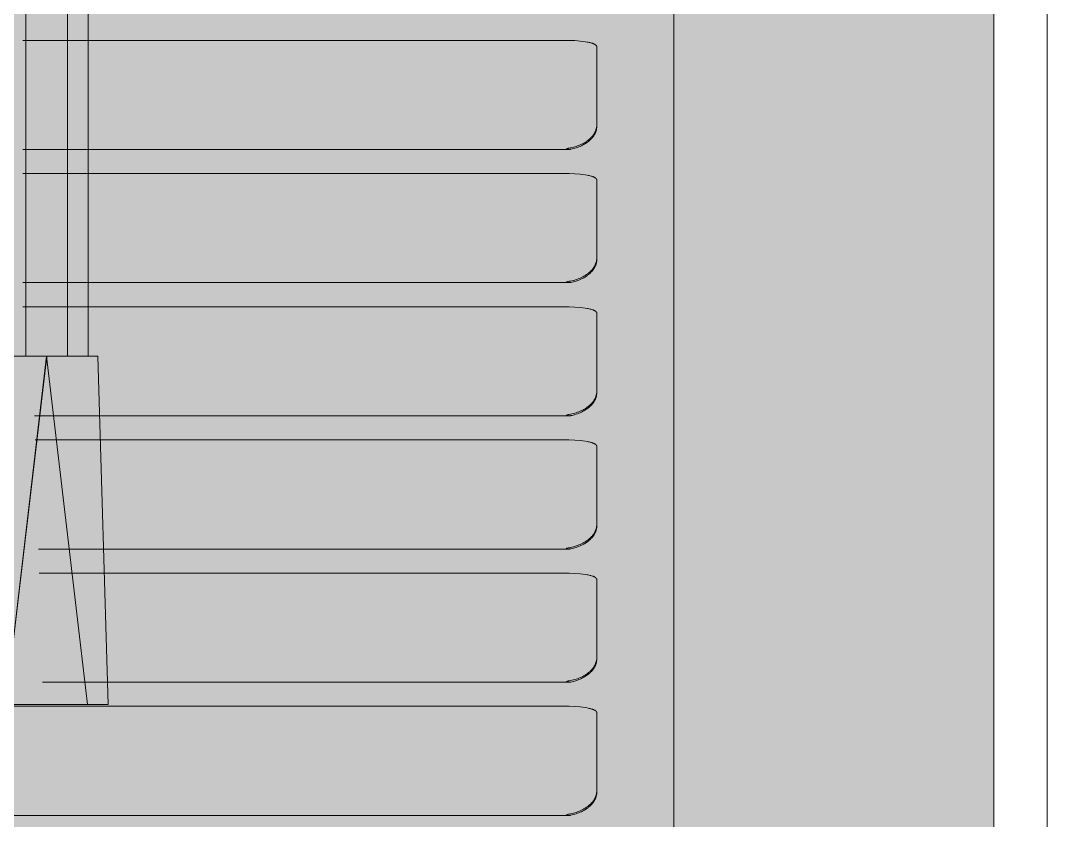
# Model space of a CAD drawing. Header units: millimetres. Extents: x 126 to 12547, y 1644 to 26714.
# Drawn here: x 1153.5 to 1251.8, y 25783.6 to 25858.6 of the extents above; entities that cross this region are included whole.
import ezdxf

# ---------------------------------------------------------------- set-up
doc = ezdxf.new("R2010")
doc.units = ezdxf.units.MM
doc.linetypes.add('CONTINUA', pattern=[0])
doc.layers.add('cono piramide', color=4, linetype='Continuous')
for name, color, linetype, lineweight in [('F_ARREDI_pareti', 1, 'Continuous', 0), ('F_INFISSI', 4, 'Continuous', 5), ('F_MINERAL WALL', 6, 'Continuous', 5), ('F_Tendaggio', 252, 'Continuous', 5), ('F_VETRO', 140, 'Continuous', 5)]:
    doc.layers.add(name, color=color, linetype=linetype, lineweight=lineweight)

# ---------------------------------------------------------------- blocks, each defined once
blk = doc.blocks.new('TENDAGGIO_infisso piccolo_prospetto_fronte')
at = {"layer": 'F_Tendaggio'}
for points in [[(734742.835, 513924.602), (734742.835, 514126.389)], [(734746.72, 513924.602), (734746.72, 514126.389)], [(734748.663, 513924.602), (734748.663, 514126.389)], [(734793.741, 513954.239), (734742.532, 513954.239)], [(734793.741, 513954.239), (734793.782, 513954.238), (734794.304, 513954.213), (734794.825, 513954.171), (734795.057, 513954.145), (734795.273, 513954.115), (734795.473, 513954.082), (734795.566, 513954.064), (734795.655, 513954.045), (734795.739, 513954.025), (734795.818, 513954.004), (734795.893, 513953.982), (734795.962, 513953.96), (734795.995, 513953.948), (734796.026, 513953.936), (734796.056, 513953.924), (734796.085, 513953.912), (734796.113, 513953.899), (734796.139, 513953.887), (734796.164, 513953.874), (734796.187, 513953.861), (734796.21, 513953.847), (734796.22, 513953.841), (734796.23, 513953.834), (734796.24, 513953.827), (734796.25, 513953.82), (734796.259, 513953.813), (734796.268, 513953.806), (734796.276, 513953.799), (734796.284, 513953.792), (734796.292, 513953.785), (734796.299, 513953.778), (734796.306, 513953.771), (734796.313, 513953.764), (734796.319, 513953.756), (734796.325, 513953.749), (734796.331, 513953.742), (734796.336, 513953.734), (734796.339, 513953.73), (734796.341, 513953.727), (734796.344, 513953.723), (734796.346, 513953.719), (734796.348, 513953.715), (734796.35, 513953.712), (734796.352, 513953.708), (734796.354, 513953.704), (734796.356, 513953.7), (734796.357, 513953.697), (734796.359, 513953.693), (734796.36, 513953.689), (734796.362, 513953.685), (734796.363, 513953.681), (734796.364, 513953.677), (734796.365, 513953.673), (734796.366, 513953.67), (734796.367, 513953.666), (734796.368, 513953.662), (734796.369, 513953.658), (734796.37, 513953.654), (734796.37, 513953.65), (734796.371, 513953.646), (734796.371, 513953.642), (734796.372, 513953.638), (734796.372, 513953.634), (734796.372, 513953.63), (734796.372, 513946.28), (734796.371, 513946.237), (734796.369, 513946.193), (734796.365, 513946.149), (734796.36, 513946.106), (734796.354, 513946.062), (734796.346, 513946.019), (734796.336, 513945.975), (734796.326, 513945.931), (734796.313, 513945.888), (734796.3, 513945.844), (734796.284, 513945.801), (734796.268, 513945.758), (734796.25, 513945.714), (734796.23, 513945.671), (734796.21, 513945.628), (734796.188, 513945.586), (734796.164, 513945.543), (734796.139, 513945.501), (734796.113, 513945.459), (734796.085, 513945.417), (734796.057, 513945.376), (734796.026, 513945.334), (734795.995, 513945.294), (734795.962, 513945.253), (734795.928, 513945.213), (734795.893, 513945.173), (734795.856, 513945.134), (734795.819, 513945.095), (734795.779, 513945.056), (734795.739, 513945.018), (734795.698, 513944.981), (734795.655, 513944.943), (734795.611, 513944.907), (734795.566, 513944.871), (734795.52, 513944.835), (734795.473, 513944.8), (734795.424, 513944.766), (734795.375, 513944.732), (734795.325, 513944.699), (734795.273, 513944.666), (734795.221, 513944.634), (734795.167, 513944.603), (734795.057, 513944.543), (734794.943, 513944.486), (734794.826, 513944.432), (734794.7, 513944.379), (734794.573, 513944.33), (734794.444, 513944.286), (734794.314, 513944.245), (734794.182, 513944.209), (734794.049, 513944.176), (734793.916, 513944.148), (734793.782, 513944.124)], [(734793.52, 513944.04), (734793.52, 513944.04), (734793.52, 513944.04), (734793.52, 513944.039), (734793.52, 513944.039), (734793.52, 513944.039), (734793.52, 513944.039), (734793.52, 513944.039), (734793.52, 513944.038), (734793.521, 513944.038), (734793.521, 513944.038), (734793.521, 513944.038), (734793.521, 513944.038), (734793.521, 513944.037), (734793.521, 513944.037), (734793.521, 513944.037), (734793.521, 513944.037), (734793.521, 513944.037), (734793.521, 513944.036), (734793.521, 513944.036), (734793.521, 513944.036), (734793.521, 513944.036), (734793.521, 513944.036), (734793.522, 513944.035), (734793.522, 513944.035), (734793.522, 513944.035), (734793.522, 513944.035), (734793.522, 513944.034), (734793.523, 513944.034), (734793.523, 513944.033), (734793.523, 513944.033), (734793.523, 513944.033), (734793.524, 513944.032), (734793.524, 513944.032), (734793.524, 513944.032), (734793.525, 513944.031), (734793.525, 513944.031), (734793.525, 513944.031), (734793.526, 513944.03), (734793.527, 513944.03), (734793.527, 513944.029), (734793.528, 513944.029), (734793.529, 513944.028), (734793.53, 513944.028), (734793.531, 513944.027), (734793.531, 513944.027), (734793.532, 513944.026), (734793.533, 513944.026), (734793.535, 513944.025), (734793.537, 513944.024), (734793.538, 513944.023), (734793.541, 513944.022), (734793.553, 513944.018), (734793.565, 513944.015), (734793.577, 513944.012), (734793.589, 513944.01), (734793.602, 513944.008), (734793.614, 513944.006), (734793.626, 513944.004), (734793.664, 513944.001), (734793.69, 513944), (734793.715, 513943.999), (734793.74, 513943.998), (734793.766, 513943.999), (734793.791, 513943.999), (734793.816, 513944.001), (734793.842, 513944.003), (734793.867, 513944.005), (734793.892, 513944.009), (734793.917, 513944.013), (734793.942, 513944.017), (734794.07, 513944.045), (734794.198, 513944.076), (734794.325, 513944.112), (734794.45, 513944.151), (734794.575, 513944.195), (734794.698, 513944.242), (734794.819, 513944.293), (734794.938, 513944.347), (734795.049, 513944.403), (734795.156, 513944.461), (734795.259, 513944.522), (734795.31, 513944.553), (734795.359, 513944.585), (734795.407, 513944.618), (734795.454, 513944.651), (734795.5, 513944.685), (734795.546, 513944.719), (734795.59, 513944.754), (734795.633, 513944.789), (734795.675, 513944.825), (734795.716, 513944.861), (734795.755, 513944.898), (734795.793, 513944.935), (734795.831, 513944.972), (734795.867, 513945.01), (734795.901, 513945.048), (734795.935, 513945.086), (734795.968, 513945.125), (734795.999, 513945.164), (734796.029, 513945.203), (734796.058, 513945.242), (734796.086, 513945.282), (734796.112, 513945.322), (734796.137, 513945.363), (734796.161, 513945.404), (734796.184, 513945.444), (734796.205, 513945.485), (734796.225, 513945.526), (734796.244, 513945.567), (734796.262, 513945.608), (734796.278, 513945.649), (734796.293, 513945.691), (734796.307, 513945.732), (734796.319, 513945.773), (734796.33, 513945.815), (734796.34, 513945.856), (734796.348, 513945.898), (734796.356, 513945.939), (734796.361, 513945.981), (734796.366, 513946.022), (734796.369, 513946.064), (734796.371, 513946.105), (734796.372, 513946.237)], [(734742.532, 513943.998), (734793.74, 513943.998)], [(734793.782, 513944.124), (734793.725, 513944.114), (734793.678, 513944.104), (734793.634, 513944.093), (734793.612, 513944.087), (734793.59, 513944.08), (734793.577, 513944.076), (734793.57, 513944.074), (734793.563, 513944.071), (734793.557, 513944.068), (734793.55, 513944.066), (734793.547, 513944.064), (734793.544, 513944.062), (734793.541, 513944.061), (734793.538, 513944.059), (734793.536, 513944.058), (734793.534, 513944.057), (734793.532, 513944.056), (734793.531, 513944.055), (734793.53, 513944.055), (734793.53, 513944.054), (734793.529, 513944.053), (734793.528, 513944.053), (734793.527, 513944.052), (734793.526, 513944.051), (734793.526, 513944.05), (734793.525, 513944.05), (734793.525, 513944.05), (734793.525, 513944.049), (734793.524, 513944.049), (734793.524, 513944.048), (734793.523, 513944.048), (734793.523, 513944.047), (734793.523, 513944.047), (734793.522, 513944.046), (734793.522, 513944.046), (734793.522, 513944.046), (734793.522, 513944.046), (734793.522, 513944.045), (734793.522, 513944.045), (734793.521, 513944.045), (734793.521, 513944.045), (734793.521, 513944.044), (734793.521, 513944.044), (734793.521, 513944.044), (734793.521, 513944.043), (734793.521, 513944.043), (734793.521, 513944.043), (734793.521, 513944.043), (734793.521, 513944.042), (734793.52, 513944.042), (734793.52, 513944.042), (734793.52, 513944.041), (734793.52, 513944.041), (734793.52, 513944.041), (734793.52, 513944.04), (734793.52, 513944.04)], [(734793.741, 513941.741), (734742.532, 513941.741)], [(734793.741, 513941.741), (734793.782, 513941.74), (734794.304, 513941.715), (734794.825, 513941.673), (734795.057, 513941.647), (734795.273, 513941.617), (734795.473, 513941.584), (734795.566, 513941.566), (734795.655, 513941.547), (734795.739, 513941.527), (734795.818, 513941.506), (734795.893, 513941.485), (734795.962, 513941.462), (734795.995, 513941.45), (734796.026, 513941.439), (734796.056, 513941.426), (734796.085, 513941.414), (734796.113, 513941.402), (734796.139, 513941.389), (734796.164, 513941.376), (734796.187, 513941.363), (734796.21, 513941.35), (734796.22, 513941.343), (734796.23, 513941.336), (734796.24, 513941.329), (734796.25, 513941.322), (734796.259, 513941.316), (734796.268, 513941.309), (734796.276, 513941.302), (734796.284, 513941.294), (734796.292, 513941.287), (734796.299, 513941.28), (734796.306, 513941.273), (734796.313, 513941.266), (734796.319, 513941.258), (734796.325, 513941.251), (734796.331, 513941.244), (734796.336, 513941.236), (734796.339, 513941.233), (734796.341, 513941.229), (734796.344, 513941.225), (734796.346, 513941.221), (734796.348, 513941.218), (734796.35, 513941.214), (734796.352, 513941.21), (734796.354, 513941.206), (734796.356, 513941.203), (734796.357, 513941.199), (734796.359, 513941.195), (734796.36, 513941.191), (734796.362, 513941.187), (734796.363, 513941.183), (734796.364, 513941.18), (734796.365, 513941.176), (734796.366, 513941.172), (734796.367, 513941.168), (734796.368, 513941.164), (734796.369, 513941.16), (734796.37, 513941.156), (734796.37, 513941.152), (734796.371, 513941.148), (734796.371, 513941.144), (734796.372, 513941.141), (734796.372, 513941.137), (734796.372, 513941.133), (734796.372, 513933.782), (734796.371, 513933.739), (734796.369, 513933.695), (734796.365, 513933.652), (734796.36, 513933.608), (734796.354, 513933.564), (734796.346, 513933.521), (734796.336, 513933.477), (734796.326, 513933.434), (734796.313, 513933.39), (734796.3, 513933.347), (734796.284, 513933.303), (734796.268, 513933.26), (734796.25, 513933.217), (734796.23, 513933.174), (734796.21, 513933.131), (734796.188, 513933.088), (734796.164, 513933.045), (734796.139, 513933.003), (734796.113, 513932.961), (734796.085, 513932.919), (734796.057, 513932.878), (734796.026, 513932.837), (734795.995, 513932.796), (734795.962, 513932.755), (734795.928, 513932.715), (734795.893, 513932.676), (734795.856, 513932.636), (734795.819, 513932.597), (734795.779, 513932.559), (734795.739, 513932.52), (734795.698, 513932.483), (734795.655, 513932.446), (734795.611, 513932.409), (734795.566, 513932.373), (734795.52, 513932.337), (734795.473, 513932.302), (734795.424, 513932.268), (734795.375, 513932.234), (734795.325, 513932.201), (734795.273, 513932.169), (734795.221, 513932.137), (734795.167, 513932.106), (734795.057, 513932.045), (734794.943, 513931.988), (734794.826, 513931.934), (734794.7, 513931.881), (734794.573, 513931.833), (734794.444, 513931.788), (734794.314, 513931.747), (734794.182, 513931.711), (734794.049, 513931.679), (734793.916, 513931.65), (734793.782, 513931.626)], [(734793.52, 513931.542), (734793.52, 513931.542), (734793.52, 513931.542), (734793.52, 513931.542), (734793.52, 513931.542), (734793.52, 513931.541), (734793.52, 513931.541), (734793.52, 513931.541), (734793.52, 513931.541), (734793.521, 513931.54), (734793.521, 513931.54), (734793.521, 513931.54), (734793.521, 513931.54), (734793.521, 513931.54), (734793.521, 513931.539), (734793.521, 513931.539), (734793.521, 513931.539), (734793.521, 513931.539), (734793.521, 513931.539), (734793.521, 513931.538), (734793.521, 513931.538), (734793.521, 513931.538), (734793.521, 513931.538), (734793.522, 513931.538), (734793.522, 513931.538), (734793.522, 513931.537), (734793.522, 513931.537), (734793.522, 513931.536), (734793.523, 513931.536), (734793.523, 513931.536), (734793.523, 513931.535), (734793.523, 513931.535), (734793.524, 513931.535), (734793.524, 513931.534), (734793.524, 513931.534), (734793.525, 513931.534), (734793.525, 513931.533), (734793.525, 513931.533), (734793.526, 513931.533), (734793.527, 513931.532), (734793.527, 513931.532), (734793.528, 513931.531), (734793.529, 513931.53), (734793.53, 513931.53), (734793.531, 513931.529), (734793.531, 513931.529), (734793.532, 513931.528), (734793.533, 513931.528), (734793.535, 513931.527), (734793.537, 513931.526), (734793.538, 513931.526), (734793.541, 513931.524), (734793.553, 513931.521), (734793.565, 513931.517), (734793.577, 513931.515), (734793.589, 513931.512), (734793.602, 513931.51), (734793.614, 513931.508), (734793.626, 513931.507), (734793.664, 513931.503), (734793.69, 513931.502), (734793.715, 513931.501), (734793.74, 513931.501), (734793.766, 513931.501), (734793.791, 513931.502), (734793.816, 513931.503), (734793.842, 513931.505), (734793.867, 513931.508), (734793.892, 513931.511), (734793.917, 513931.515), (734793.942, 513931.519), (734794.07, 513931.547), (734794.198, 513931.578), (734794.325, 513931.614), (734794.45, 513931.653), (734794.575, 513931.697), (734794.698, 513931.744), (734794.819, 513931.795), (734794.938, 513931.85), (734795.049, 513931.905), (734795.156, 513931.963), (734795.259, 513932.024), (734795.31, 513932.056), (734795.359, 513932.088), (734795.407, 513932.12), (734795.454, 513932.153), (734795.5, 513932.187), (734795.546, 513932.221), (734795.59, 513932.256), (734795.633, 513932.291), (734795.675, 513932.327), (734795.716, 513932.364), (734795.755, 513932.4), (734795.793, 513932.437), (734795.831, 513932.474), (734795.867, 513932.512), (734795.901, 513932.55), (734795.935, 513932.588), (734795.968, 513932.627), (734795.999, 513932.666), (734796.029, 513932.705), (734796.058, 513932.745), (734796.086, 513932.785), (734796.112, 513932.825), (734796.137, 513932.865), (734796.161, 513932.906), (734796.184, 513932.947), (734796.205, 513932.988), (734796.225, 513933.028), (734796.244, 513933.069), (734796.262, 513933.11), (734796.278, 513933.152), (734796.293, 513933.193), (734796.307, 513933.234), (734796.319, 513933.276), (734796.33, 513933.317), (734796.34, 513933.358), (734796.348, 513933.4), (734796.356, 513933.441), (734796.361, 513933.483), (734796.366, 513933.524), (734796.369, 513933.566), (734796.371, 513933.607), (734796.372, 513933.739)], [(734793.782, 513931.626), (734793.725, 513931.616), (734793.678, 513931.606), (734793.634, 513931.595), (734793.612, 513931.589), (734793.59, 513931.583), (734793.577, 513931.578), (734793.57, 513931.576), (734793.563, 513931.573), (734793.557, 513931.571), (734793.55, 513931.568), (734793.547, 513931.566), (734793.544, 513931.565), (734793.541, 513931.563), (734793.538, 513931.561), (734793.536, 513931.56), (734793.534, 513931.559), (734793.532, 513931.558), (734793.531, 513931.557), (734793.53, 513931.557), (734793.53, 513931.556), (734793.529, 513931.556), (734793.528, 513931.555), (734793.527, 513931.554), (734793.526, 513931.553), (734793.526, 513931.553), (734793.525, 513931.552), (734793.525, 513931.552), (734793.525, 513931.552), (734793.524, 513931.551), (734793.524, 513931.551), (734793.523, 513931.55), (734793.523, 513931.55), (734793.523, 513931.549), (734793.522, 513931.549), (734793.522, 513931.548), (734793.522, 513931.548), (734793.522, 513931.548), (734793.522, 513931.548), (734793.522, 513931.547), (734793.521, 513931.547), (734793.521, 513931.547), (734793.521, 513931.546), (734793.521, 513931.546), (734793.521, 513931.546), (734793.521, 513931.546), (734793.521, 513931.545), (734793.521, 513931.545), (734793.521, 513931.545), (734793.521, 513931.544), (734793.52, 513931.544), (734793.52, 513931.544), (734793.52, 513931.544), (734793.52, 513931.543), (734793.52, 513931.543), (734793.52, 513931.543), (734793.52, 513931.542)], [(734742.532, 513931.501), (734793.74, 513931.501)], [(734793.741, 513929.243), (734742.532, 513929.243)], [(734793.741, 513929.243), (734793.782, 513929.243), (734794.304, 513929.217), (734794.825, 513929.175), (734795.057, 513929.149), (734795.273, 513929.12), (734795.473, 513929.086), (734795.566, 513929.068), (734795.655, 513929.049), (734795.739, 513929.029), (734795.818, 513929.008), (734795.893, 513928.987), (734795.962, 513928.964), (734795.995, 513928.953), (734796.026, 513928.941), (734796.056, 513928.929), (734796.085, 513928.916), (734796.113, 513928.904), (734796.139, 513928.891), (734796.164, 513928.878), (734796.187, 513928.865), (734796.21, 513928.852), (734796.22, 513928.845), (734796.23, 513928.838), (734796.24, 513928.832), (734796.25, 513928.825), (734796.259, 513928.818), (734796.268, 513928.811), (734796.276, 513928.804), (734796.284, 513928.797), (734796.292, 513928.79), (734796.299, 513928.782), (734796.306, 513928.775), (734796.313, 513928.768), (734796.319, 513928.761), (734796.325, 513928.753), (734796.331, 513928.746), (734796.336, 513928.739), (734796.339, 513928.735), (734796.341, 513928.731), (734796.344, 513928.727), (734796.346, 513928.724), (734796.348, 513928.72), (734796.35, 513928.716), (734796.352, 513928.712), (734796.354, 513928.709), (734796.356, 513928.705), (734796.357, 513928.701), (734796.359, 513928.697), (734796.36, 513928.693), (734796.362, 513928.69), (734796.363, 513928.686), (734796.364, 513928.682), (734796.365, 513928.678), (734796.366, 513928.674), (734796.367, 513928.67), (734796.368, 513928.666), (734796.369, 513928.662), (734796.37, 513928.659), (734796.37, 513928.655), (734796.371, 513928.651), (734796.371, 513928.647), (734796.372, 513928.643), (734796.372, 513928.639), (734796.372, 513928.635), (734796.372, 513921.285), (734796.371, 513921.241), (734796.369, 513921.198), (734796.365, 513921.154), (734796.36, 513921.11), (734796.354, 513921.067), (734796.346, 513921.023), (734796.336, 513920.979), (734796.326, 513920.936), (734796.313, 513920.892), (734796.3, 513920.849), (734796.284, 513920.805), (734796.268, 513920.762), (734796.25, 513920.719), (734796.23, 513920.676), (734796.21, 513920.633), (734796.188, 513920.59), (734796.164, 513920.548), (734796.139, 513920.505), (734796.113, 513920.463), (734796.085, 513920.422), (734796.057, 513920.38), (734796.026, 513920.339), (734795.995, 513920.298), (734795.962, 513920.258), (734795.928, 513920.218), (734795.893, 513920.178), (734795.856, 513920.138), (734795.819, 513920.099), (734795.779, 513920.061), (734795.739, 513920.023), (734795.698, 513919.985), (734795.655, 513919.948), (734795.611, 513919.911), (734795.566, 513919.875), (734795.52, 513919.84), (734795.473, 513919.805), (734795.424, 513919.77), (734795.375, 513919.736), (734795.325, 513919.703), (734795.273, 513919.671), (734795.221, 513919.639), (734795.167, 513919.608), (734795.057, 513919.548), (734794.943, 513919.49), (734794.826, 513919.436), (734794.7, 513919.384), (734794.573, 513919.335), (734794.444, 513919.29), (734794.314, 513919.25), (734794.182, 513919.213), (734794.049, 513919.181), (734793.916, 513919.153), (734793.782, 513919.129)], [(734739.971, 513924.602), (734744.767, 513924.602)], [(734744.788, 513924.602), (734740.936, 513891.915)], [(734740.936, 513891.915), (734744.777, 513924.602)], [(734748.619, 513891.915), (734744.767, 513924.602)], [(734744.777, 513924.602), (734744.767, 513924.602)], [(734744.788, 513924.602), (734744.777, 513924.602)], [(734744.777, 513924.602), (734748.619, 513891.915)], [(734744.788, 513924.602), (734749.584, 513924.602)], [(734749.585, 513924.557), (734749.584, 513924.602)], [(734750.546, 513891.915), (734749.585, 513924.557)], [(734793.52, 513919.045), (734793.52, 513919.044), (734793.52, 513919.044), (734793.52, 513919.044), (734793.52, 513919.044), (734793.52, 513919.044), (734793.52, 513919.043), (734793.52, 513919.043), (734793.52, 513919.043), (734793.521, 513919.043), (734793.521, 513919.043), (734793.521, 513919.042), (734793.521, 513919.042), (734793.521, 513919.042), (734793.521, 513919.042), (734793.521, 513919.042), (734793.521, 513919.041), (734793.521, 513919.041), (734793.521, 513919.041), (734793.521, 513919.041), (734793.521, 513919.041), (734793.521, 513919.04), (734793.521, 513919.04), (734793.522, 513919.04), (734793.522, 513919.04), (734793.522, 513919.039), (734793.522, 513919.039), (734793.522, 513919.039), (734793.523, 513919.038), (734793.523, 513919.038), (734793.523, 513919.038), (734793.523, 513919.037), (734793.524, 513919.037), (734793.524, 513919.037), (734793.524, 513919.036), (734793.525, 513919.036), (734793.525, 513919.036), (734793.525, 513919.035), (734793.526, 513919.035), (734793.527, 513919.034), (734793.527, 513919.034), (734793.528, 513919.033), (734793.529, 513919.033), (734793.53, 513919.032), (734793.531, 513919.032), (734793.531, 513919.031), (734793.532, 513919.031), (734793.533, 513919.03), (734793.535, 513919.029), (734793.537, 513919.029), (734793.538, 513919.028), (734793.541, 513919.027), (734793.553, 513919.023), (734793.565, 513919.02), (734793.577, 513919.017), (734793.589, 513919.014), (734793.602, 513919.012), (734793.614, 513919.01), (734793.626, 513919.009), (734793.664, 513919.006), (734793.69, 513919.004), (734793.715, 513919.003), (734793.74, 513919.003), (734793.766, 513919.003), (734793.791, 513919.004), (734793.816, 513919.005), (734793.842, 513919.007), (734793.867, 513919.01), (734793.892, 513919.013), (734793.917, 513919.017), (734793.942, 513919.021), (734794.07, 513919.049), (734794.198, 513919.081), (734794.325, 513919.116), (734794.45, 513919.156), (734794.575, 513919.199), (734794.698, 513919.246), (734794.819, 513919.297), (734794.938, 513919.352), (734795.049, 513919.407), (734795.156, 513919.466), (734795.259, 513919.526), (734795.31, 513919.558), (734795.359, 513919.59), (734795.407, 513919.622), (734795.454, 513919.656), (734795.5, 513919.689), (734795.546, 513919.724), (734795.59, 513919.758), (734795.633, 513919.794), (734795.675, 513919.83), (734795.716, 513919.866), (734795.755, 513919.902), (734795.793, 513919.939), (734795.831, 513919.976), (734795.867, 513920.014), (734795.901, 513920.052), (734795.935, 513920.09), (734795.968, 513920.129), (734795.999, 513920.168), (734796.029, 513920.207), (734796.058, 513920.247), (734796.086, 513920.287), (734796.112, 513920.327), (734796.137, 513920.367), (734796.161, 513920.408), (734796.184, 513920.449), (734796.205, 513920.49), (734796.225, 513920.531), (734796.244, 513920.572), (734796.262, 513920.613), (734796.278, 513920.654), (734796.293, 513920.695), (734796.307, 513920.736), (734796.319, 513920.778), (734796.33, 513920.819), (734796.34, 513920.861), (734796.348, 513920.902), (734796.356, 513920.944), (734796.361, 513920.985), (734796.366, 513921.027), (734796.369, 513921.068), (734796.371, 513921.11), (734796.372, 513921.241)], [(734743.644, 513919.003), (734793.74, 513919.003)], [(734793.782, 513919.129), (734793.725, 513919.118), (734793.678, 513919.108), (734793.634, 513919.098), (734793.612, 513919.092), (734793.59, 513919.085), (734793.577, 513919.081), (734793.57, 513919.078), (734793.563, 513919.076), (734793.557, 513919.073), (734793.55, 513919.07), (734793.547, 513919.069), (734793.544, 513919.067), (734793.541, 513919.065), (734793.538, 513919.064), (734793.536, 513919.063), (734793.534, 513919.061), (734793.532, 513919.06), (734793.531, 513919.06), (734793.53, 513919.059), (734793.53, 513919.058), (734793.529, 513919.058), (734793.528, 513919.057), (734793.527, 513919.056), (734793.526, 513919.056), (734793.526, 513919.055), (734793.525, 513919.055), (734793.525, 513919.054), (734793.525, 513919.054), (734793.524, 513919.053), (734793.524, 513919.053), (734793.523, 513919.052), (734793.523, 513919.052), (734793.523, 513919.051), (734793.522, 513919.051), (734793.522, 513919.051), (734793.522, 513919.05), (734793.522, 513919.05), (734793.522, 513919.05), (734793.522, 513919.05), (734793.521, 513919.049), (734793.521, 513919.049), (734793.521, 513919.049), (734793.521, 513919.048), (734793.521, 513919.048), (734793.521, 513919.048), (734793.521, 513919.048), (734793.521, 513919.047), (734793.521, 513919.047), (734793.521, 513919.047), (734793.52, 513919.046), (734793.52, 513919.046), (734793.52, 513919.046), (734793.52, 513919.046), (734793.52, 513919.045), (734793.52, 513919.045), (734793.52, 513919.045)], [(734793.741, 513916.746), (734743.71, 513916.746)], [(734793.741, 513916.746), (734793.782, 513916.745), (734794.304, 513916.72), (734794.825, 513916.678), (734795.057, 513916.652), (734795.273, 513916.622), (734795.473, 513916.589), (734795.566, 513916.57), (734795.655, 513916.551), (734795.739, 513916.532), (734795.818, 513916.511), (734795.893, 513916.489), (734795.962, 513916.466), (734795.995, 513916.455), (734796.026, 513916.443), (734796.056, 513916.431), (734796.085, 513916.419), (734796.113, 513916.406), (734796.139, 513916.394), (734796.164, 513916.381), (734796.187, 513916.368), (734796.21, 513916.354), (734796.22, 513916.347), (734796.23, 513916.341), (734796.24, 513916.334), (734796.25, 513916.327), (734796.259, 513916.32), (734796.268, 513916.313), (734796.276, 513916.306), (734796.284, 513916.299), (734796.292, 513916.292), (734796.299, 513916.285), (734796.306, 513916.278), (734796.313, 513916.27), (734796.319, 513916.263), (734796.325, 513916.256), (734796.331, 513916.248), (734796.336, 513916.241), (734796.339, 513916.237), (734796.341, 513916.233), (734796.344, 513916.23), (734796.346, 513916.226), (734796.348, 513916.222), (734796.35, 513916.218), (734796.352, 513916.215), (734796.354, 513916.211), (734796.356, 513916.207), (734796.357, 513916.203), (734796.359, 513916.199), (734796.36, 513916.196), (734796.362, 513916.192), (734796.363, 513916.188), (734796.364, 513916.184), (734796.365, 513916.18), (734796.366, 513916.176), (734796.367, 513916.172), (734796.368, 513916.169), (734796.369, 513916.165), (734796.37, 513916.161), (734796.37, 513916.157), (734796.371, 513916.153), (734796.371, 513916.149), (734796.372, 513916.145), (734796.372, 513916.141), (734796.372, 513916.137), (734796.372, 513908.787), (734796.371, 513908.743), (734796.369, 513908.7), (734796.365, 513908.656), (734796.36, 513908.613), (734796.354, 513908.569), (734796.346, 513908.525), (734796.336, 513908.482), (734796.326, 513908.438), (734796.313, 513908.395), (734796.3, 513908.351), (734796.284, 513908.308), (734796.268, 513908.264), (734796.25, 513908.221), (734796.23, 513908.178), (734796.21, 513908.135), (734796.188, 513908.092), (734796.164, 513908.05), (734796.139, 513908.008), (734796.113, 513907.966), (734796.085, 513907.924), (734796.057, 513907.882), (734796.026, 513907.841), (734795.995, 513907.8), (734795.962, 513907.76), (734795.928, 513907.72), (734795.893, 513907.68), (734795.856, 513907.641), (734795.819, 513907.602), (734795.779, 513907.563), (734795.739, 513907.525), (734795.698, 513907.487), (734795.655, 513907.45), (734795.611, 513907.413), (734795.566, 513907.377), (734795.52, 513907.342), (734795.473, 513907.307), (734795.424, 513907.272), (734795.375, 513907.239), (734795.325, 513907.206), (734795.273, 513907.173), (734795.221, 513907.141), (734795.167, 513907.11), (734795.057, 513907.05), (734794.943, 513906.993), (734794.826, 513906.938), (734794.7, 513906.886), (734794.573, 513906.837), (734794.444, 513906.792), (734794.314, 513906.752), (734794.182, 513906.715), (734794.049, 513906.683), (734793.916, 513906.655), (734793.782, 513906.631)], [(734793.52, 513906.547), (734793.52, 513906.547), (734793.52, 513906.546), (734793.52, 513906.546), (734793.52, 513906.546), (734793.52, 513906.546), (734793.52, 513906.546), (734793.52, 513906.545), (734793.52, 513906.545), (734793.521, 513906.545), (734793.521, 513906.545), (734793.521, 513906.545), (734793.521, 513906.544), (734793.521, 513906.544), (734793.521, 513906.544), (734793.521, 513906.544), (734793.521, 513906.544), (734793.521, 513906.543), (734793.521, 513906.543), (734793.521, 513906.543), (734793.521, 513906.543), (734793.521, 513906.543), (734793.521, 513906.542), (734793.522, 513906.542), (734793.522, 513906.542), (734793.522, 513906.542), (734793.522, 513906.541), (734793.522, 513906.541), (734793.523, 513906.541), (734793.523, 513906.54), (734793.523, 513906.54), (734793.523, 513906.54), (734793.524, 513906.539), (734793.524, 513906.539), (734793.524, 513906.539), (734793.525, 513906.538), (734793.525, 513906.538), (734793.525, 513906.538), (734793.526, 513906.537), (734793.527, 513906.537), (734793.527, 513906.536), (734793.528, 513906.535), (734793.529, 513906.535), (734793.53, 513906.534), (734793.531, 513906.534), (734793.531, 513906.533), (734793.532, 513906.533), (734793.533, 513906.532), (734793.535, 513906.532), (734793.537, 513906.531), (734793.538, 513906.53), (734793.541, 513906.529), (734793.553, 513906.525), (734793.565, 513906.522), (734793.577, 513906.519), (734793.589, 513906.517), (734793.602, 513906.514), (734793.614, 513906.512), (734793.626, 513906.511), (734793.664, 513906.508), (734793.69, 513906.506), (734793.715, 513906.506), (734793.74, 513906.505), (734793.766, 513906.505), (734793.791, 513906.506), (734793.816, 513906.508), (734793.842, 513906.51), (734793.867, 513906.512), (734793.892, 513906.515), (734793.917, 513906.519), (734793.942, 513906.524), (734794.07, 513906.551), (734794.198, 513906.583), (734794.325, 513906.618), (734794.45, 513906.658), (734794.575, 513906.701), (734794.698, 513906.749), (734794.819, 513906.799), (734794.938, 513906.854), (734795.049, 513906.91), (734795.156, 513906.968), (734795.259, 513907.029), (734795.31, 513907.06), (734795.359, 513907.092), (734795.407, 513907.125), (734795.454, 513907.158), (734795.5, 513907.192), (734795.546, 513907.226), (734795.59, 513907.261), (734795.633, 513907.296), (734795.675, 513907.332), (734795.716, 513907.368), (734795.755, 513907.405), (734795.793, 513907.441), (734795.831, 513907.479), (734795.867, 513907.516), (734795.901, 513907.554), (734795.935, 513907.593), (734795.968, 513907.631), (734795.999, 513907.67), (734796.029, 513907.71), (734796.058, 513907.749), (734796.086, 513907.789), (734796.112, 513907.829), (734796.137, 513907.87), (734796.161, 513907.91), (734796.184, 513907.951), (734796.205, 513907.992), (734796.225, 513908.033), (734796.244, 513908.074), (734796.262, 513908.115), (734796.278, 513908.156), (734796.293, 513908.197), (734796.307, 513908.239), (734796.319, 513908.28), (734796.33, 513908.321), (734796.34, 513908.363), (734796.348, 513908.404), (734796.356, 513908.446), (734796.361, 513908.487), (734796.366, 513908.529), (734796.369, 513908.57), (734796.371, 513908.612), (734796.372, 513908.743)], [(734744.011, 513906.505), (734793.74, 513906.505)], [(734793.782, 513906.631), (734793.725, 513906.621), (734793.678, 513906.611), (734793.634, 513906.6), (734793.612, 513906.594), (734793.59, 513906.587), (734793.577, 513906.583), (734793.57, 513906.58), (734793.563, 513906.578), (734793.557, 513906.575), (734793.55, 513906.572), (734793.547, 513906.571), (734793.544, 513906.569), (734793.541, 513906.568), (734793.538, 513906.566), (734793.536, 513906.565), (734793.534, 513906.564), (734793.532, 513906.563), (734793.531, 513906.562), (734793.53, 513906.561), (734793.53, 513906.561), (734793.529, 513906.56), (734793.528, 513906.559), (734793.527, 513906.559), (734793.526, 513906.558), (734793.526, 513906.557), (734793.525, 513906.557), (734793.525, 513906.556), (734793.525, 513906.556), (734793.524, 513906.556), (734793.524, 513906.555), (734793.523, 513906.555), (734793.523, 513906.554), (734793.523, 513906.554), (734793.522, 513906.553), (734793.522, 513906.553), (734793.522, 513906.553), (734793.522, 513906.552), (734793.522, 513906.552), (734793.522, 513906.552), (734793.521, 513906.552), (734793.521, 513906.551), (734793.521, 513906.551), (734793.521, 513906.551), (734793.521, 513906.55), (734793.521, 513906.55), (734793.521, 513906.55), (734793.521, 513906.55), (734793.521, 513906.549), (734793.521, 513906.549), (734793.52, 513906.549), (734793.52, 513906.548), (734793.52, 513906.548), (734793.52, 513906.548), (734793.52, 513906.548), (734793.52, 513906.547), (734793.52, 513906.547)], [(734793.741, 513904.248), (734744.078, 513904.248)], [(734793.741, 513904.248), (734793.782, 513904.247), (734794.304, 513904.222), (734794.825, 513904.18), (734795.057, 513904.154), (734795.273, 513904.124), (734795.473, 513904.091), (734795.566, 513904.073), (734795.655, 513904.054), (734795.739, 513904.034), (734795.818, 513904.013), (734795.893, 513903.991), (734795.962, 513903.969), (734795.995, 513903.957), (734796.026, 513903.945), (734796.056, 513903.933), (734796.085, 513903.921), (734796.113, 513903.909), (734796.139, 513903.896), (734796.164, 513903.883), (734796.187, 513903.87), (734796.21, 513903.856), (734796.22, 513903.85), (734796.23, 513903.843), (734796.24, 513903.836), (734796.25, 513903.829), (734796.259, 513903.822), (734796.268, 513903.815), (734796.276, 513903.808), (734796.284, 513903.801), (734796.292, 513903.794), (734796.299, 513903.787), (734796.306, 513903.78), (734796.313, 513903.773), (734796.319, 513903.765), (734796.325, 513903.758), (734796.331, 513903.751), (734796.336, 513903.743), (734796.339, 513903.739), (734796.341, 513903.736), (734796.344, 513903.732), (734796.346, 513903.728), (734796.348, 513903.724), (734796.35, 513903.721), (734796.352, 513903.717), (734796.354, 513903.713), (734796.356, 513903.709), (734796.357, 513903.706), (734796.359, 513903.702), (734796.36, 513903.698), (734796.362, 513903.694), (734796.363, 513903.69), (734796.364, 513903.686), (734796.365, 513903.683), (734796.366, 513903.679), (734796.367, 513903.675), (734796.368, 513903.671), (734796.369, 513903.667), (734796.37, 513903.663), (734796.37, 513903.659), (734796.371, 513903.655), (734796.371, 513903.651), (734796.372, 513903.647), (734796.372, 513903.643), (734796.372, 513903.639), (734796.372, 513896.289), (734796.371, 513896.246), (734796.369, 513896.202), (734796.365, 513896.158), (734796.36, 513896.115), (734796.354, 513896.071), (734796.346, 513896.028), (734796.336, 513895.984), (734796.326, 513895.94), (734796.313, 513895.897), (734796.3, 513895.853), (734796.284, 513895.81), (734796.268, 513895.767), (734796.25, 513895.723), (734796.23, 513895.68), (734796.21, 513895.638), (734796.188, 513895.595), (734796.164, 513895.552), (734796.139, 513895.51), (734796.113, 513895.468), (734796.085, 513895.426), (734796.057, 513895.385), (734796.026, 513895.344), (734795.995, 513895.303), (734795.962, 513895.262), (734795.928, 513895.222), (734795.893, 513895.182), (734795.856, 513895.143), (734795.819, 513895.104), (734795.779, 513895.065), (734795.739, 513895.027), (734795.698, 513894.99), (734795.655, 513894.952), (734795.611, 513894.916), (734795.566, 513894.88), (734795.52, 513894.844), (734795.473, 513894.809), (734795.424, 513894.775), (734795.375, 513894.741), (734795.325, 513894.708), (734795.273, 513894.675), (734795.221, 513894.644), (734795.167, 513894.612), (734795.057, 513894.552), (734794.943, 513894.495), (734794.826, 513894.441), (734794.7, 513894.388), (734794.573, 513894.339), (734794.444, 513894.295), (734794.314, 513894.254), (734794.182, 513894.218), (734794.049, 513894.185), (734793.916, 513894.157), (734793.782, 513894.133)], [(734793.52, 513894.049), (734793.52, 513894.049), (734793.52, 513894.049), (734793.52, 513894.049), (734793.52, 513894.048), (734793.52, 513894.048), (734793.52, 513894.048), (734793.52, 513894.048), (734793.52, 513894.047), (734793.521, 513894.047), (734793.521, 513894.047), (734793.521, 513894.047), (734793.521, 513894.047), (734793.521, 513894.046), (734793.521, 513894.046), (734793.521, 513894.046), (734793.521, 513894.046), (734793.521, 513894.046), (734793.521, 513894.045), (734793.521, 513894.045), (734793.521, 513894.045), (734793.521, 513894.045), (734793.521, 513894.045), (734793.522, 513894.045), (734793.522, 513894.044), (734793.522, 513894.044), (734793.522, 513894.044), (734793.522, 513894.043), (734793.523, 513894.043), (734793.523, 513894.043), (734793.523, 513894.042), (734793.523, 513894.042), (734793.524, 513894.041), (734793.524, 513894.041), (734793.524, 513894.041), (734793.525, 513894.04), (734793.525, 513894.04), (734793.525, 513894.04), (734793.526, 513894.04), (734793.527, 513894.039), (734793.527, 513894.038), (734793.528, 513894.038), (734793.529, 513894.037), (734793.53, 513894.037), (734793.531, 513894.036), (734793.531, 513894.036), (734793.532, 513894.035), (734793.533, 513894.035), (734793.535, 513894.034), (734793.537, 513894.033), (734793.538, 513894.032), (734793.541, 513894.031), (734793.553, 513894.028), (734793.565, 513894.024), (734793.577, 513894.021), (734793.589, 513894.019), (734793.602, 513894.017), (734793.614, 513894.015), (734793.626, 513894.013), (734793.664, 513894.01), (734793.69, 513894.009), (734793.715, 513894.008), (734793.74, 513894.008), (734793.766, 513894.008), (734793.791, 513894.008), (734793.816, 513894.01), (734793.842, 513894.012), (734793.867, 513894.015), (734793.892, 513894.018), (734793.917, 513894.022), (734793.942, 513894.026), (734794.07, 513894.054), (734794.198, 513894.085), (734794.325, 513894.121), (734794.45, 513894.16), (734794.575, 513894.204), (734794.698, 513894.251), (734794.819, 513894.302), (734794.938, 513894.356), (734795.049, 513894.412), (734795.156, 513894.47), (734795.259, 513894.531), (734795.31, 513894.562), (734795.359, 513894.594), (734795.407, 513894.627), (734795.454, 513894.66), (734795.5, 513894.694), (734795.546, 513894.728), (734795.59, 513894.763), (734795.633, 513894.798), (734795.675, 513894.834), (734795.716, 513894.87), (734795.755, 513894.907), (734795.793, 513894.944), (734795.831, 513894.981), (734795.867, 513895.019), (734795.901, 513895.057), (734795.935, 513895.095), (734795.968, 513895.134), (734795.999, 513895.173), (734796.029, 513895.212), (734796.058, 513895.252), (734796.086, 513895.291), (734796.112, 513895.332), (734796.137, 513895.372), (734796.161, 513895.413), (734796.184, 513895.453), (734796.205, 513895.494), (734796.225, 513895.535), (734796.244, 513895.576), (734796.262, 513895.617), (734796.278, 513895.658), (734796.293, 513895.7), (734796.307, 513895.741), (734796.319, 513895.782), (734796.33, 513895.824), (734796.34, 513895.865), (734796.348, 513895.907), (734796.356, 513895.948), (734796.361, 513895.99), (734796.366, 513896.031), (734796.369, 513896.073), (734796.371, 513896.114), (734796.372, 513896.246)], [(734744.379, 513894.008), (734793.74, 513894.008)], [(734793.782, 513894.133), (734793.725, 513894.123), (734793.678, 513894.113), (734793.634, 513894.102), (734793.612, 513894.096), (734793.59, 513894.09), (734793.577, 513894.085), (734793.57, 513894.083), (734793.563, 513894.08), (734793.557, 513894.077), (734793.55, 513894.075), (734793.547, 513894.073), (734793.544, 513894.071), (734793.541, 513894.07), (734793.538, 513894.068), (734793.536, 513894.067), (734793.534, 513894.066), (734793.532, 513894.065), (734793.531, 513894.064), (734793.53, 513894.064), (734793.53, 513894.063), (734793.529, 513894.062), (734793.528, 513894.062), (734793.527, 513894.061), (734793.526, 513894.06), (734793.526, 513894.059), (734793.525, 513894.059), (734793.525, 513894.059), (734793.525, 513894.058), (734793.524, 513894.058), (734793.524, 513894.057), (734793.523, 513894.057), (734793.523, 513894.056), (734793.523, 513894.056), (734793.522, 513894.055), (734793.522, 513894.055), (734793.522, 513894.055), (734793.522, 513894.055), (734793.522, 513894.054), (734793.522, 513894.054), (734793.521, 513894.054), (734793.521, 513894.054), (734793.521, 513894.053), (734793.521, 513894.053), (734793.521, 513894.053), (734793.521, 513894.052), (734793.521, 513894.052), (734793.521, 513894.052), (734793.521, 513894.052), (734793.521, 513894.051), (734793.52, 513894.051), (734793.52, 513894.051), (734793.52, 513894.05), (734793.52, 513894.05), (734793.52, 513894.05), (734793.52, 513894.049), (734793.52, 513894.049)], [(734793.741, 513891.75), (734687.498, 513891.75)], [(734748.619, 513891.915), (734740.936, 513891.915)], [(734748.619, 513891.915), (734750.546, 513891.915)], [(734793.741, 513891.75), (734793.782, 513891.749), (734794.304, 513891.724), (734794.825, 513891.682), (734795.057, 513891.656), (734795.273, 513891.626), (734795.473, 513891.593), (734795.566, 513891.575), (734795.655, 513891.556), (734795.739, 513891.536), (734795.818, 513891.515), (734795.893, 513891.494), (734795.962, 513891.471), (734795.995, 513891.459), (734796.026, 513891.448), (734796.056, 513891.436), (734796.085, 513891.423), (734796.113, 513891.411), (734796.139, 513891.398), (734796.164, 513891.385), (734796.187, 513891.372), (734796.21, 513891.359), (734796.22, 513891.352), (734796.23, 513891.345), (734796.24, 513891.338), (734796.25, 513891.332), (734796.259, 513891.325), (734796.268, 513891.318), (734796.276, 513891.311), (734796.284, 513891.304), (734796.292, 513891.296), (734796.299, 513891.289), (734796.306, 513891.282), (734796.313, 513891.275), (734796.319, 513891.268), (734796.325, 513891.26), (734796.331, 513891.253), (734796.336, 513891.245), (734796.339, 513891.242), (734796.341, 513891.238), (734796.344, 513891.234), (734796.346, 513891.231), (734796.348, 513891.227), (734796.35, 513891.223), (734796.352, 513891.219), (734796.354, 513891.215), (734796.356, 513891.212), (734796.357, 513891.208), (734796.359, 513891.204), (734796.36, 513891.2), (734796.362, 513891.196), (734796.363, 513891.192), (734796.364, 513891.189), (734796.365, 513891.185), (734796.366, 513891.181), (734796.367, 513891.177), (734796.368, 513891.173), (734796.369, 513891.169), (734796.37, 513891.165), (734796.37, 513891.161), (734796.371, 513891.157), (734796.371, 513891.154), (734796.372, 513891.15), (734796.372, 513891.146), (734796.372, 513891.142), (734796.372, 513883.791), (734796.371, 513883.748), (734796.369, 513883.704), (734796.365, 513883.661), (734796.36, 513883.617), (734796.354, 513883.573), (734796.346, 513883.53), (734796.336, 513883.486), (734796.326, 513883.443), (734796.313, 513883.399), (734796.3, 513883.356), (734796.284, 513883.312), (734796.268, 513883.269), (734796.25, 513883.226), (734796.23, 513883.183), (734796.21, 513883.14), (734796.188, 513883.097), (734796.164, 513883.054), (734796.139, 513883.012), (734796.113, 513882.97), (734796.085, 513882.928), (734796.057, 513882.887), (734796.026, 513882.846), (734795.995, 513882.805), (734795.962, 513882.764), (734795.928, 513882.724), (734795.893, 513882.685), (734795.856, 513882.645), (734795.819, 513882.606), (734795.779, 513882.568), (734795.739, 513882.53), (734795.698, 513882.492), (734795.655, 513882.455), (734795.611, 513882.418), (734795.566, 513882.382), (734795.52, 513882.346), (734795.473, 513882.311), (734795.424, 513882.277), (734795.375, 513882.243), (734795.325, 513882.21), (734795.273, 513882.178), (734795.221, 513882.146), (734795.167, 513882.115), (734795.057, 513882.054), (734794.943, 513881.997), (734794.826, 513881.943), (734794.7, 513881.89), (734794.573, 513881.842), (734794.444, 513881.797), (734794.314, 513881.756), (734794.182, 513881.72), (734794.049, 513881.688), (734793.916, 513881.659), (734793.782, 513881.636)], [(734793.52, 513881.551), (734793.52, 513881.551), (734793.52, 513881.551), (734793.52, 513881.551), (734793.52, 513881.551), (734793.52, 513881.55), (734793.52, 513881.55), (734793.52, 513881.55), (734793.52, 513881.55), (734793.521, 513881.55), (734793.521, 513881.549), (734793.521, 513881.549), (734793.521, 513881.549), (734793.521, 513881.549), (734793.521, 513881.549), (734793.521, 513881.548), (734793.521, 513881.548), (734793.521, 513881.548), (734793.521, 513881.548), (734793.521, 513881.548), (734793.521, 513881.547), (734793.521, 513881.547), (734793.521, 513881.547), (734793.522, 513881.547), (734793.522, 513881.547), (734793.522, 513881.546), (734793.522, 513881.546), (734793.522, 513881.545), (734793.523, 513881.545), (734793.523, 513881.545), (734793.523, 513881.544), (734793.523, 513881.544), (734793.524, 513881.544), (734793.524, 513881.543), (734793.524, 513881.543), (734793.525, 513881.543), (734793.525, 513881.542), (734793.525, 513881.542), (734793.526, 513881.542), (734793.527, 513881.541), (734793.527, 513881.541), (734793.528, 513881.54), (734793.529, 513881.539), (734793.53, 513881.539), (734793.531, 513881.538), (734793.531, 513881.538), (734793.532, 513881.537), (734793.533, 513881.537), (734793.535, 513881.536), (734793.537, 513881.535), (734793.538, 513881.535), (734793.541, 513881.533), (734793.553, 513881.53), (734793.565, 513881.527), (734793.577, 513881.524), (734793.589, 513881.521), (734793.602, 513881.519), (734793.614, 513881.517), (734793.626, 513881.516), (734793.664, 513881.512), (734793.69, 513881.511), (734793.715, 513881.51), (734793.74, 513881.51), (734793.766, 513881.51), (734793.791, 513881.511), (734793.816, 513881.512), (734793.842, 513881.514), (734793.867, 513881.517), (734793.892, 513881.52), (734793.917, 513881.524), (734793.942, 513881.528), (734794.07, 513881.556), (734794.198, 513881.587), (734794.325, 513881.623), (734794.45, 513881.662), (734794.575, 513881.706), (734794.698, 513881.753), (734794.819, 513881.804), (734794.938, 513881.859), (734795.049, 513881.914), (734795.156, 513881.972), (734795.259, 513882.033), (734795.31, 513882.065), (734795.359, 513882.097), (734795.407, 513882.129), (734795.454, 513882.162), (734795.5, 513882.196), (734795.546, 513882.23), (734795.59, 513882.265), (734795.633, 513882.301), (734795.675, 513882.336), (734795.716, 513882.373), (734795.755, 513882.409), (734795.793, 513882.446), (734795.831, 513882.483), (734795.867, 513882.521), (734795.901, 513882.559), (734795.935, 513882.597), (734795.968, 513882.636), (734795.999, 513882.675), (734796.029, 513882.714), (734796.058, 513882.754), (734796.086, 513882.794), (734796.112, 513882.834), (734796.137, 513882.874), (734796.161, 513882.915), (734796.184, 513882.956), (734796.205, 513882.997), (734796.225, 513883.038), (734796.244, 513883.078), (734796.262, 513883.12), (734796.278, 513883.161), (734796.293, 513883.202), (734796.307, 513883.243), (734796.319, 513883.285), (734796.33, 513883.326), (734796.34, 513883.367), (734796.348, 513883.409), (734796.356, 513883.45), (734796.361, 513883.492), (734796.366, 513883.533), (734796.369, 513883.575), (734796.371, 513883.616), (734796.372, 513883.748)], [(734687.392, 513881.51), (734793.74, 513881.51)], [(734793.782, 513881.636), (734793.725, 513881.625), (734793.678, 513881.615), (734793.634, 513881.604), (734793.612, 513881.598), (734793.59, 513881.592), (734793.577, 513881.587), (734793.57, 513881.585), (734793.563, 513881.582), (734793.557, 513881.58), (734793.55, 513881.577), (734793.547, 513881.575), (734793.544, 513881.574), (734793.541, 513881.572), (734793.538, 513881.57), (734793.536, 513881.569), (734793.534, 513881.568), (734793.532, 513881.567), (734793.531, 513881.566), (734793.53, 513881.566), (734793.53, 513881.565), (734793.529, 513881.565), (734793.528, 513881.564), (734793.527, 513881.563), (734793.526, 513881.562), (734793.526, 513881.562), (734793.525, 513881.561), (734793.525, 513881.561), (734793.525, 513881.561), (734793.524, 513881.56), (734793.524, 513881.56), (734793.523, 513881.559), (734793.523, 513881.559), (734793.523, 513881.558), (734793.522, 513881.558), (734793.522, 513881.557), (734793.522, 513881.557), (734793.522, 513881.557), (734793.522, 513881.557), (734793.522, 513881.556), (734793.521, 513881.556), (734793.521, 513881.556), (734793.521, 513881.556), (734793.521, 513881.555), (734793.521, 513881.555), (734793.521, 513881.555), (734793.521, 513881.554), (734793.521, 513881.554), (734793.521, 513881.554), (734793.521, 513881.554), (734793.52, 513881.553), (734793.52, 513881.553), (734793.52, 513881.553), (734793.52, 513881.552), (734793.52, 513881.552), (734793.52, 513881.552), (734793.52, 513881.551)]]:
    blk.add_lwpolyline(points, dxfattribs=at)
blk = doc.blocks.new('INFISSO L.400 MM_prospetto_fronte')
at = {"layer": 'F_VETRO', "transparency": 33554579}
h = blk.add_hatch(color=153, dxfattribs=at)
h.dxf.hatch_style = 1
h.set_gradient(color1=(102, 153, 204), color2=(251, 252, 254), rotation=45, one_color=1, tint=0.994624)
h.paths.add_polyline_path([(-15858.477, 12715.626), (-16258.477, 12715.626), (-16258.477, 11495.626), (-15858.477, 11495.626)])
at = {"layer": 'F_INFISSI', "ltscale": 0.25}
blk.add_lwpolyline([(-15823.477, 12750.626), (-16293.477, 12750.626), (-16293.477, 11460.626), (-15823.477, 11460.626)], close=True, dxfattribs=at)
at = {"layer": 'F_INFISSI', "color": 41, "linetype": 'CONTINUA', "lineweight": 13, "ltscale": 0.25}
blk.add_lwpolyline([(-15858.477, 12715.626), (-16258.477, 12715.626), (-16258.477, 11495.626), (-15858.477, 11495.626)], close=True, dxfattribs=at)
blk = doc.blocks.new('RIV.to_pareti e soffitto_slider_armadiature_camera master_sez.......')
at = {"layer": 'F_INFISSI', "true_color": 0x636466}
h = blk.add_hatch(color=251, dxfattribs=at)
h.dxf.hatch_style = 1
h.paths.add_polyline_path([(734352.116, 514201.277), (734352.116, 512921.277), (734812.116, 512921.277), (734812.116, 514201.277)])
h.paths.add_polyline_path([(734382.116, 514171.277), (734782.116, 514171.277), (734782.116, 512951.277), (734382.116, 512951.277)], flags=16)
at = {"layer": 'F_MINERAL WALL', "true_color": 0x636466, "transparency": 33554559}
h = blk.add_hatch(dxfattribs=at)
h.set_pattern_fill('AR-SAND', color=251)
h.set_pattern_definition([(37.5, (2500, 0), (-1.6000313, 48.9413237), [0, -38.608, 0, -43.18, 0, -41.275]), (7.5, (2500, 0), (44.9523283, 71.68251), [0, -20.828, 0, -34.798, 0, -13.335]), (327.5, (2468.76, 0), (79.099237, 0.1437185), [0, -12.7, 0, -45.72, 0, -59.69]), (317.5, (2468.76, 0), (76.355645, 22.2929323), [0, -6.35, 0, -29.972, 0, -34.29])])
h.paths.add_polyline_path([(733693.124, 514601.278), (733693.124, 512521.278), (734878.124, 512521.278), (734878.124, 514601.278)])
h.paths.add_polyline_path([(734822.116, 514211.277), (734822.116, 512911.277), (734342.116, 512911.277), (734342.116, 514211.277)], flags=16)
at = {"layer": 'F_INFISSI', "color": 7}
for points in [[(734352.116, 512921.277), (734812.116, 512921.277), (734812.116, 514201.277), (734352.116, 514201.277)], [(734382.116, 512951.277), (734782.116, 512951.277), (734782.116, 514171.277), (734382.116, 514171.277)]]:
    blk.add_lwpolyline(points, close=True, dxfattribs=at)
at = {"color": 1}
blk.add_blockref('INFISSO L.400 MM_prospetto_fronte', (750640.594, 501455.651), dxfattribs=at)
at = {"layer": 'cono piramide', "color": 2, "lineweight": 5}
blk.add_blockref('TENDAGGIO_infisso piccolo_prospetto_fronte', (-21.487, -10.001), dxfattribs=at)

msp = doc.modelspace()

# ---------------------------------------------------------------- block references
at = {"layer": 'F_ARREDI_pareti', "color": 2, "lineweight": 5}
msp.add_blockref('RIV.to_pareti e soffitto_slider_armadiature_camera master_sez.......', (-733567.336, -488087.481), dxfattribs=at)

doc.saveas('drawing.dxf')
